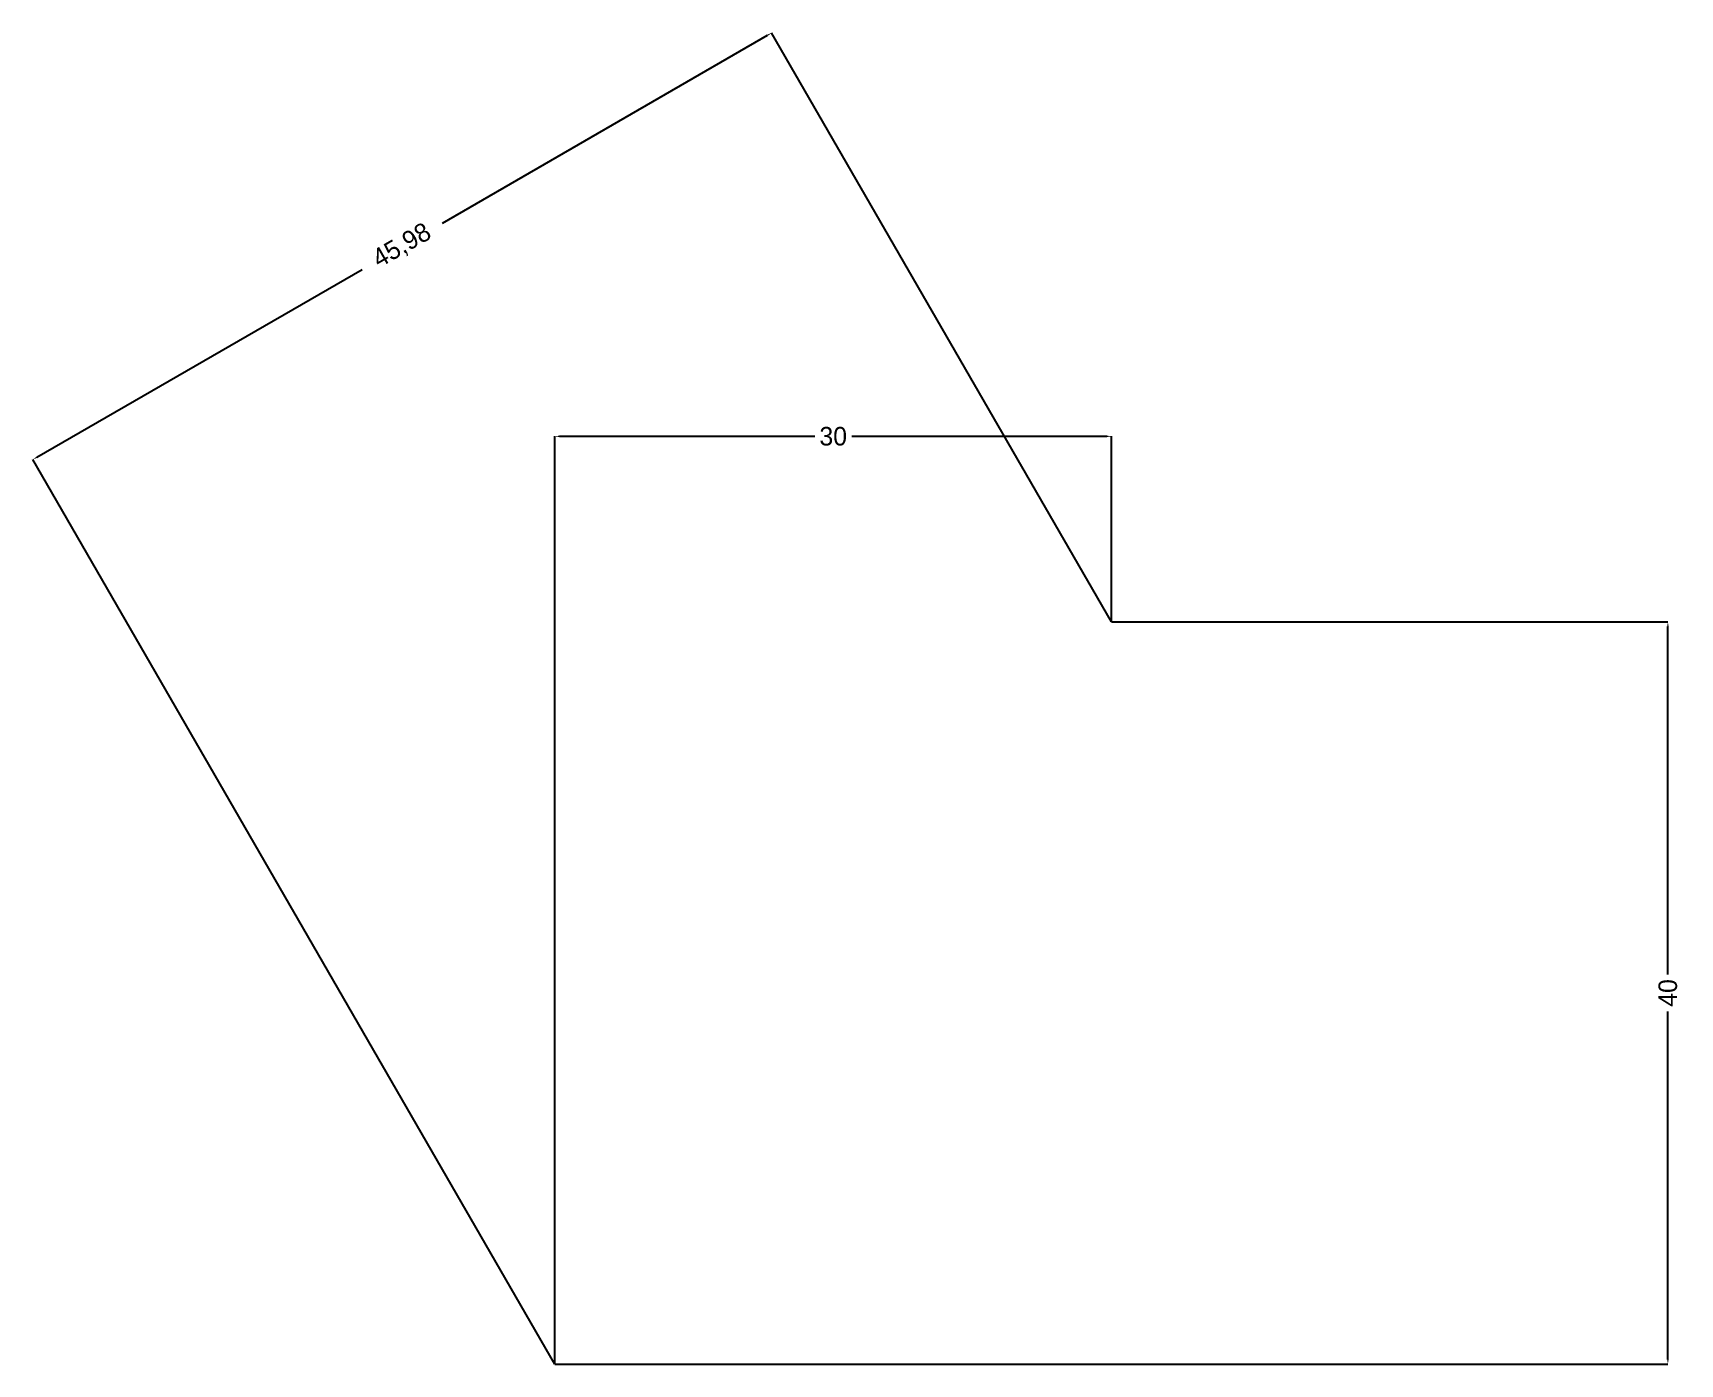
# Model space of a CAD drawing. Header units: millimetres. Extents: x -28.1 to 60.7, y 0 to 71.7.
import ezdxf

# ---------------------------------------------------------------- set-up
doc = ezdxf.new("R2010")
doc.units = ezdxf.units.MM
doc.dimstyles.get("Standard").update_dxf_attribs({"dimtxt": 2.5, "dimasz": 2.5, "dimexe": 1.25, "dimexo": 0.625, "dimtad": 1, "dimcen": 2.5, "dimazin": 3, "dimtfac": 1, "dimtmove": 0, "dimatfit": 3})

# ---------------------------------------------------------------- blocks, each defined once
blk = doc.blocks.new('_CLOSEDFILLED')
at = {"color": 0, "linetype": 'BYBLOCK'}
blk.add_solid([(-1, 0.16), (0, 0), (-1, -0.16)], dxfattribs=at)
blk = doc.blocks.new('*D1')
for p, q in [((0, 0), (0, 50)), ((0.25, 50), (14, 50)), ((16, 50), (29.75, 50)), ((30, 40), (30, 50))]:
    blk.add_line(p, q)
at = {"layer": 'Defpoints'}
for p in [(0, 50), (30, 40), (0, 0)]:
    blk.add_point(p, dxfattribs=at)
at = {"xscale": 0.25, "yscale": 0.25, "rotation": 180}
blk.add_blockref('_CLOSEDFILLED', (0, 50), dxfattribs=at)
at = {"xscale": 0.25, "yscale": 0.25}
blk.add_blockref('_CLOSEDFILLED', (30, 50), dxfattribs=at)
at = {"insert": (15, 50), "char_height": 1, "attachment_point": 5}
blk.add_mtext('30', dxfattribs=at)
blk = doc.blocks.new('*D2')
for p, q in [((30, 40), (60, 40)), ((60, 21), (60, 39.75)), ((60, 0.25), (60, 19)), ((0, 0), (60, 0))]:
    blk.add_line(p, q)
at = {"layer": 'Defpoints'}
for p in [(30, 40), (0, 0), (60, 0)]:
    blk.add_point(p, dxfattribs=at)
at = {"xscale": 0.25, "yscale": 0.25}
for p, rotation in [((60, 40), 90), ((60, 0), 270)]:
    blk.add_blockref('_CLOSEDFILLED', p, dxfattribs=dict(at, rotation=rotation))
at = {"insert": (60, 20), "char_height": 1, "attachment_point": 5, "rotation": 90}
blk.add_mtext('40', dxfattribs=at)
blk = doc.blocks.new('*D3')
for p, q in [((-6.071, 61.495), (11.458, 71.615)), ((30, 40), (11.675, 71.74)), ((-27.929, 48.875), (-10.401, 58.995)), ((0, 0), (-28.146, 48.75))]:
    blk.add_line(p, q)
at = {"layer": 'Defpoints'}
for p in [(-28.146, 48.75), (30, 40), (0, 0)]:
    blk.add_point(p, dxfattribs=at)
at = {"xscale": 0.25, "yscale": 0.25}
for p, rotation in [((11.675, 71.74), 30), ((-28.146, 48.75), 210)]:
    blk.add_blockref('_CLOSEDFILLED', p, dxfattribs=dict(at, rotation=rotation))
at = {"insert": (-8.236, 60.245), "char_height": 1, "attachment_point": 5, "rotation": 30}
blk.add_mtext('45,98', dxfattribs=at)

msp = doc.modelspace()

# ---------------------------------------------------------------- dimensions: what is measured, and where the dimension line sits
for base, angle, picture, middle in [((-28.146, 48.75), 30, '*D3', (-8.236, 60.245)), ((60, 0), 90, '*D2', (60, 20))]:
    dim = msp.add_linear_dim(base=base, p1=(0, 0), p2=(30, 40), angle=angle, dimstyle='Standard')
    dim.commit()
    dim.dimension.update_dxf_attribs({"geometry": picture, "text_midpoint": middle})
dim = msp.add_linear_dim(base=(0, 50), p1=(0, 0), p2=(30, 40), dimstyle='Standard')
dim.commit()
dim.dimension.update_dxf_attribs({"geometry": '*D1', "text_midpoint": (15, 50)})

doc.saveas('drawing.dxf')
